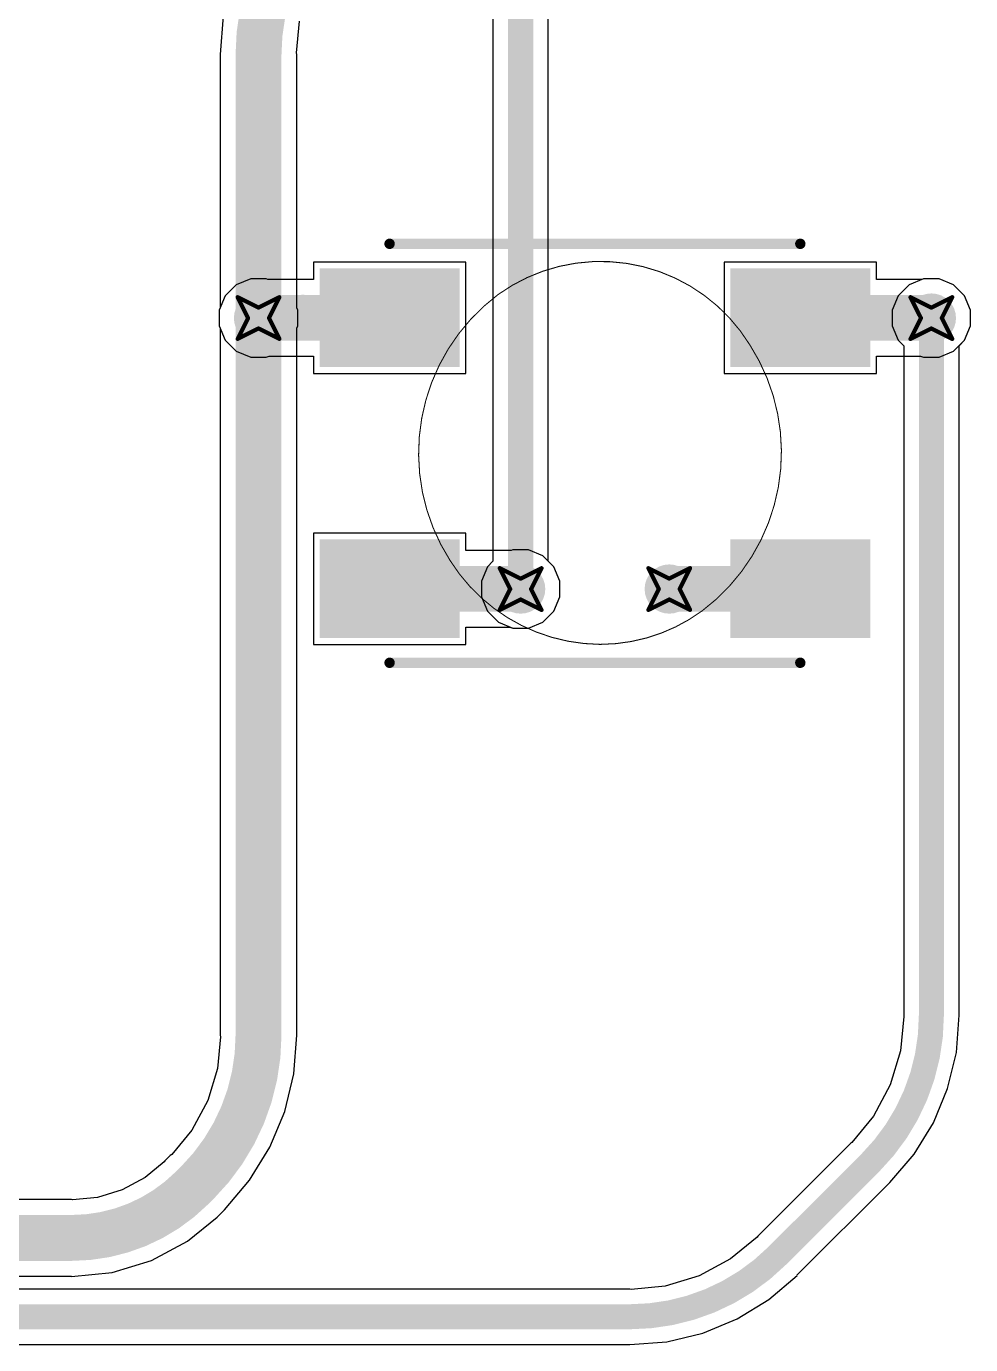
# Model space of a CAD drawing. Header units: inches. Extents: x -11 to 1110, y -7 to 455.
# Drawn here: x 371.95 to 383.44, y 187.37 to 203.43 of the extents above; entities that cross this region are included whole.
import ezdxf

# ---------------------------------------------------------------- set-up
doc = ezdxf.new("R2010")
doc.units = ezdxf.units.IN
for name, color, linetype in [('Bottom Layer', 5, 'Continuous'), ('Drill Drawing', 1, 'Continuous'), ('Mechanical 7', 56, 'Continuous'), ('Top Layer', 1, 'Continuous'), ('Top Overlay', 2, 'Continuous'), ('Top Paste', 8, 'Continuous'), ('Top Solder', 216, 'Continuous'), ('Via Holes', 16, 'Continuous')]:
    doc.layers.add(name, color=color, linetype=linetype)

msp = doc.modelspace()

# ---------------------------------------------------------------- hatches: boundary and pattern name
at = {"layer": 'Bottom Layer'}
h = msp.add_hatch(color=5, dxfattribs=at)
edge = h.paths.add_edge_path()
edge.add_arc((374.774, 199.875), 0.3, 0, 360)
h = msp.add_hatch(color=5, dxfattribs=at)
edge = h.paths.add_edge_path()
edge.add_arc((382.965, 199.875), 0.3, 0, 360)
h = msp.add_hatch(color=5, dxfattribs=at)
edge = h.paths.add_edge_path()
edge.add_arc((377.965, 196.575), 0.3, 0, 360)
h = msp.add_hatch(color=5, dxfattribs=at)
edge = h.paths.add_edge_path()
edge.add_arc((379.774, 196.575), 0.3, 0, 360)
at = {"layer": 'Top Layer'}
for points in [[(375.619, 200.378), (377.119, 200.378), (377.119, 199.378), (375.619, 199.378)], [(382.119, 199.378), (380.619, 199.378), (380.619, 200.378), (382.119, 200.378)], [(375.619, 197.078), (377.119, 197.078), (377.119, 196.078), (375.619, 196.078)], [(380.619, 197.078), (382.119, 197.078), (382.119, 196.078), (380.619, 196.078)]]:
    msp.add_hatch(color=1, dxfattribs=at).paths.add_polyline_path(points)
h = msp.add_hatch(color=1, dxfattribs=at)
edge = h.paths.add_edge_path()
edge.add_arc((374.774, 199.875), 0.3, 0, 360)
h = msp.add_hatch(color=1, dxfattribs=at)
edge = h.paths.add_edge_path()
edge.add_arc((382.965, 199.875), 0.3, 0, 360)
h = msp.add_hatch(color=1, dxfattribs=at)
edge = h.paths.add_edge_path()
edge.add_arc((377.965, 196.575), 0.3, 0, 360)
h = msp.add_hatch(color=1, dxfattribs=at)
edge = h.paths.add_edge_path()
edge.add_arc((379.774, 196.575), 0.3, 0, 360)
at = {"layer": 'Top Paste'}
for points in [[(375.619, 200.378), (377.119, 200.378), (377.119, 199.378), (375.619, 199.378)], [(382.119, 199.378), (380.619, 199.378), (380.619, 200.378), (382.119, 200.378)], [(375.619, 197.078), (377.119, 197.078), (377.119, 196.078), (375.619, 196.078)], [(380.619, 197.078), (382.119, 197.078), (382.119, 196.078), (380.619, 196.078)]]:
    msp.add_hatch(color=8, dxfattribs=at).paths.add_polyline_path(points)
at = {"layer": 'Top Solder'}
for points in [[(375.518, 200.48), (377.221, 200.48), (377.221, 199.277), (375.518, 199.277)], [(382.221, 199.277), (380.518, 199.277), (380.518, 200.48), (382.221, 200.48)], [(375.518, 197.18), (377.221, 197.18), (377.221, 195.977), (375.518, 195.977)], [(380.518, 197.18), (382.221, 197.18), (382.221, 195.977), (380.518, 195.977)]]:
    msp.add_hatch(color=216, dxfattribs=at).paths.add_polyline_path(points)
at = {"layer": 'Via Holes'}
h = msp.add_hatch(color=7, dxfattribs=at)
edge = h.paths.add_edge_path()
edge.add_arc((374.774, 199.875), 0.15, 0, 360)
h = msp.add_hatch(color=7, dxfattribs=at)
edge = h.paths.add_edge_path()
edge.add_arc((382.965, 199.875), 0.15, 0, 360)
h = msp.add_hatch(color=7, dxfattribs=at)
edge = h.paths.add_edge_path()
edge.add_arc((377.965, 196.575), 0.15, 0, 360)
h = msp.add_hatch(color=7, dxfattribs=at)
edge = h.paths.add_edge_path()
edge.add_arc((379.774, 196.575), 0.15, 0, 360)

# ---------------------------------------------------------------- linework, layer by layer
at = {"layer": 'Bottom Layer'}
for p, q in [((377.628, 204.142), (377.628, 196.914)), ((378.302, 196.914), (378.302, 204.142)), ((374.344, 203.555), (374.307, 203.084)), ((375.236, 203.106), (375.274, 203.49)), ((374.307, 203.084), (374.308, 203.084)), ((374.308, 203.084), (374.308, 199.998)), ((375.24, 203.084), (375.236, 203.106)), ((375.24, 199.998), (375.24, 203.084)), ((382.87, 200.353), (382.694, 200.28)), ((383.06, 200.353), (382.87, 200.353)), ((383.236, 200.28), (383.06, 200.353)), ((382.694, 200.28), (382.56, 200.145)), ((383.37, 200.145), (383.236, 200.28)), ((382.56, 200.145), (382.487, 199.97)), ((383.443, 199.97), (383.37, 200.145)), ((374.308, 199.998), (374.296, 199.97)), ((374.296, 199.97), (374.296, 199.78)), ((375.252, 199.97), (375.24, 199.998)), ((375.252, 199.78), (375.252, 199.97)), ((382.487, 199.97), (382.487, 199.78)), ((383.443, 199.78), (383.443, 199.97)), ((374.296, 199.78), (374.308, 199.752)), ((374.308, 199.752), (374.308, 191.142)), ((375.24, 199.752), (375.252, 199.78)), ((375.24, 191.142), (375.24, 199.752)), ((382.487, 199.78), (382.56, 199.604)), ((383.37, 199.604), (383.443, 199.78)), ((382.56, 199.604), (382.628, 199.536)), ((383.302, 199.536), (383.37, 199.604)), ((382.628, 199.536), (382.628, 191.384)), ((383.302, 191.384), (383.302, 199.536)), ((377.56, 196.845), (377.487, 196.67)), ((377.628, 196.914), (377.56, 196.845)), ((378.37, 196.845), (378.302, 196.914)), ((378.443, 196.67), (378.37, 196.845)), ((377.487, 196.67), (377.487, 196.48)), ((378.443, 196.48), (378.443, 196.67)), ((377.487, 196.48), (377.56, 196.304)), ((378.37, 196.304), (378.443, 196.48)), ((377.56, 196.304), (377.694, 196.17)), ((378.236, 196.17), (378.37, 196.304)), ((377.694, 196.17), (377.87, 196.097)), ((377.87, 196.097), (378.06, 196.097)), ((378.06, 196.097), (378.236, 196.17)), ((382.631, 191.369), (382.59, 190.953)), ((382.628, 191.384), (382.631, 191.369)), ((383.269, 190.933), (383.304, 191.384)), ((383.304, 191.384), (383.302, 191.384)), ((374.312, 191.121), (374.274, 190.737)), ((374.308, 191.142), (374.312, 191.121)), ((375.203, 190.672), (375.24, 191.142)), ((375.24, 191.142), (375.24, 191.142)), ((382.59, 190.953), (382.465, 190.539)), ((383.163, 190.494), (383.269, 190.933)), ((374.274, 190.737), (374.156, 190.346)), ((375.093, 190.213), (375.203, 190.672)), ((382.465, 190.539), (382.261, 190.157)), ((382.99, 190.076), (383.163, 190.494)), ((374.156, 190.346), (373.963, 189.987)), ((374.913, 189.778), (375.093, 190.213)), ((382.261, 190.157), (381.996, 189.834)), ((382.754, 189.691), (382.99, 190.076)), ((373.963, 189.987), (373.718, 189.688)), ((374.666, 189.375), (374.913, 189.778)), ((381.983, 189.826), (380.852, 188.695)), ((381.996, 189.834), (381.983, 189.826)), ((373.627, 189.599), (373.393, 189.407)), ((373.635, 189.61), (373.627, 189.599)), ((373.7, 189.676), (373.635, 189.61)), ((373.718, 189.688), (373.7, 189.676)), ((382.461, 189.348), (382.754, 189.691)), ((373.393, 189.407), (373.115, 189.258)), ((374.36, 189.017), (374.666, 189.375)), ((381.328, 188.218), (382.459, 189.349)), ((382.459, 189.349), (382.461, 189.348)), ((372.498, 189.14), (361.397, 189.14)), ((372.511, 189.137), (372.498, 189.14)), ((372.812, 189.167), (372.511, 189.137)), ((373.115, 189.258), (372.812, 189.167)), ((374.296, 188.949), (374.359, 189.016)), ((374.359, 189.016), (374.36, 189.017)), ((374.36, 189.017), (374.36, 189.017)), ((373.911, 188.633), (374.27, 188.927)), ((374.27, 188.927), (374.296, 188.949)), ((374.296, 188.949), (374.296, 188.949)), ((373.471, 188.398), (373.911, 188.633)), ((380.844, 188.682), (380.521, 188.417)), ((380.852, 188.695), (380.844, 188.682)), ((372.994, 188.253), (373.471, 188.398)), ((380.521, 188.417), (380.139, 188.213)), ((361.054, 188.207), (372.498, 188.207)), ((372.498, 188.204), (372.994, 188.253)), ((372.498, 188.207), (372.498, 188.204)), ((380.139, 188.213), (379.725, 188.087)), ((380.986, 187.923), (381.33, 188.217)), ((381.33, 188.217), (381.328, 188.218)), ((379.294, 188.049), (367.513, 188.049)), ((379.309, 188.046), (379.294, 188.049)), ((379.725, 188.087), (379.309, 188.046)), ((380.601, 187.687), (380.986, 187.923)), ((380.184, 187.514), (380.601, 187.687)), ((379.744, 187.409), (380.184, 187.514)), ((367.513, 187.376), (379.294, 187.376)), ((379.294, 187.374), (379.744, 187.409)), ((379.294, 187.376), (379.294, 187.374))]:
    msp.add_line(p, q, dxfattribs=at)
for points in [[(374.774, 203.084, 0.559, 0.559, -0.198912), (375.518, 204.881, 0.559, 0.559, 0)], [(377.965, 196.575, 0.305, 0.305, 0), (377.965, 204.142, 0.305, 0.305, 0)], [(374.774, 199.875, 0.559, 0.559, 0), (374.774, 203.084, 0.559, 0.559, 0)], [(374.774, 191.142, 0.559, 0.559, 0), (374.774, 199.875, 0.559, 0.559, 0)], [(382.965, 191.384, 0.305, 0.305, 0), (382.965, 199.875, 0.305, 0.305, 0)], [(382.965, 191.384, 0.305, 0.305, -0.198912), (382.221, 189.587, 0.305, 0.305, 0)], [(374.774, 191.142, 0.559, 0.559, -0.198912), (374.03, 189.346, 0.559, 0.559, 0)], [(373.964, 189.281, 0.559, 0.559, 0), (374.03, 189.346, 0.559, 0.559, 0)], [(381.09, 188.457, 0.305, 0.305, 0), (382.221, 189.587, 0.305, 0.305, 0)], [(373.964, 189.281, 0.559, 0.559, -0.198912), (372.498, 188.673, 0.559, 0.559, 0)], [(360.931, 188.673, 0.559, 0.559, 0), (372.498, 188.673, 0.559, 0.559, 0)], [(381.09, 188.457, 0.305, 0.305, -0.198912), (379.294, 187.713, 0.305, 0.305, 0)], [(367.513, 187.713, 0.305, 0.305, 0), (379.294, 187.713, 0.305, 0.305, 0)]]:
    msp.add_lwpolyline(points, format="xyseb", dxfattribs=at)
for points in [[(374.634, 203.084, 0.279, 0.279, 1), (374.913, 203.084, 0.279, 0.279, 1)], [(374.634, 203.084, 0.279, 0.279, 1), (374.913, 203.084, 0.279, 0.279, 1)], [(374.634, 199.875, 0.279, 0.279, 1), (374.913, 199.875, 0.279, 0.279, 1)], [(374.634, 199.875, 0.279, 0.279, 1), (374.913, 199.875, 0.279, 0.279, 1)], [(382.889, 199.875, 0.152, 0.152, 1), (383.041, 199.875, 0.152, 0.152, 1)], [(377.889, 196.575, 0.152, 0.152, 1), (378.041, 196.575, 0.152, 0.152, 1)], [(382.889, 191.384, 0.152, 0.152, 1), (383.041, 191.384, 0.152, 0.152, 1)], [(382.889, 191.384, 0.152, 0.152, 1), (383.041, 191.384, 0.152, 0.152, 1)], [(374.634, 191.142, 0.279, 0.279, 1), (374.913, 191.142, 0.279, 0.279, 1)], [(374.634, 191.142, 0.279, 0.279, 1), (374.913, 191.142, 0.279, 0.279, 1)], [(373.89, 189.346, 0.279, 0.279, 1), (374.17, 189.346, 0.279, 0.279, 1)], [(373.89, 189.346, 0.279, 0.279, 1), (374.17, 189.346, 0.279, 0.279, 1)], [(382.145, 189.587, 0.152, 0.152, 1), (382.297, 189.587, 0.152, 0.152, 1)], [(382.145, 189.587, 0.152, 0.152, 1), (382.297, 189.587, 0.152, 0.152, 1)], [(373.824, 189.281, 0.279, 0.279, 1), (374.104, 189.281, 0.279, 0.279, 1)], [(373.824, 189.281, 0.279, 0.279, 1), (374.104, 189.281, 0.279, 0.279, 1)], [(372.358, 188.673, 0.279, 0.279, 1), (372.638, 188.673, 0.279, 0.279, 1)], [(372.358, 188.673, 0.279, 0.279, 1), (372.638, 188.673, 0.279, 0.279, 1)], [(381.014, 188.457, 0.152, 0.152, 1), (381.166, 188.457, 0.152, 0.152, 1)], [(381.014, 188.457, 0.152, 0.152, 1), (381.166, 188.457, 0.152, 0.152, 1)], [(379.218, 187.713, 0.152, 0.152, 1), (379.37, 187.713, 0.152, 0.152, 1)], [(379.218, 187.713, 0.152, 0.152, 1), (379.37, 187.713, 0.152, 0.152, 1)]]:
    msp.add_lwpolyline(points, format="xyseb", close=True, dxfattribs=at)
at = {"layer": 'Drill Drawing'}
for points in [[(374.52, 200.129, 0.0508, 0.0508, 0), (374.774, 200.002, 0.0508, 0.0508, 0)], [(374.52, 200.129, 0.0508, 0.0508, 0), (374.647, 199.875, 0.0508, 0.0508, 0)], [(374.774, 200.002, 0.0508, 0.0508, 0), (375.028, 200.129, 0.0508, 0.0508, 0)], [(374.901, 199.875, 0.0508, 0.0508, 0), (375.028, 200.129, 0.0508, 0.0508, 0)], [(382.711, 200.129, 0.0508, 0.0508, 0), (382.965, 200.002, 0.0508, 0.0508, 0)], [(382.711, 200.129, 0.0508, 0.0508, 0), (382.838, 199.875, 0.0508, 0.0508, 0)], [(382.965, 200.002, 0.0508, 0.0508, 0), (383.219, 200.129, 0.0508, 0.0508, 0)], [(383.092, 199.875, 0.0508, 0.0508, 0), (383.219, 200.129, 0.0508, 0.0508, 0)], [(374.52, 199.621, 0.0508, 0.0508, 0), (374.647, 199.875, 0.0508, 0.0508, 0)], [(374.901, 199.875, 0.0508, 0.0508, 0), (375.028, 199.621, 0.0508, 0.0508, 0)], [(382.711, 199.621, 0.0508, 0.0508, 0), (382.838, 199.875, 0.0508, 0.0508, 0)], [(383.092, 199.875, 0.0508, 0.0508, 0), (383.219, 199.621, 0.0508, 0.0508, 0)], [(374.52, 199.621, 0.0508, 0.0508, 0), (374.774, 199.748, 0.0508, 0.0508, 0)], [(374.774, 199.748, 0.0508, 0.0508, 0), (375.028, 199.621, 0.0508, 0.0508, 0)], [(382.711, 199.621, 0.0508, 0.0508, 0), (382.965, 199.748, 0.0508, 0.0508, 0)], [(382.965, 199.748, 0.0508, 0.0508, 0), (383.219, 199.621, 0.0508, 0.0508, 0)], [(377.711, 196.829, 0.0508, 0.0508, 0), (377.965, 196.702, 0.0508, 0.0508, 0)], [(377.711, 196.829, 0.0508, 0.0508, 0), (377.838, 196.575, 0.0508, 0.0508, 0)], [(377.965, 196.702, 0.0508, 0.0508, 0), (378.219, 196.829, 0.0508, 0.0508, 0)], [(378.092, 196.575, 0.0508, 0.0508, 0), (378.219, 196.829, 0.0508, 0.0508, 0)], [(379.52, 196.829, 0.0508, 0.0508, 0), (379.774, 196.702, 0.0508, 0.0508, 0)], [(379.52, 196.829, 0.0508, 0.0508, 0), (379.647, 196.575, 0.0508, 0.0508, 0)], [(379.774, 196.702, 0.0508, 0.0508, 0), (380.028, 196.829, 0.0508, 0.0508, 0)], [(379.901, 196.575, 0.0508, 0.0508, 0), (380.028, 196.829, 0.0508, 0.0508, 0)], [(377.711, 196.321, 0.0508, 0.0508, 0), (377.838, 196.575, 0.0508, 0.0508, 0)], [(378.092, 196.575, 0.0508, 0.0508, 0), (378.219, 196.321, 0.0508, 0.0508, 0)], [(379.52, 196.321, 0.0508, 0.0508, 0), (379.647, 196.575, 0.0508, 0.0508, 0)], [(379.901, 196.575, 0.0508, 0.0508, 0), (380.028, 196.321, 0.0508, 0.0508, 0)], [(377.711, 196.321, 0.0508, 0.0508, 0), (377.965, 196.448, 0.0508, 0.0508, 0)], [(377.965, 196.448, 0.0508, 0.0508, 0), (378.219, 196.321, 0.0508, 0.0508, 0)], [(379.52, 196.321, 0.0508, 0.0508, 0), (379.774, 196.448, 0.0508, 0.0508, 0)], [(379.774, 196.448, 0.0508, 0.0508, 0), (380.028, 196.321, 0.0508, 0.0508, 0)]]:
    msp.add_lwpolyline(points, format="xyseb", dxfattribs=at)
for points in [[(374.507, 200.129, 0.0254, 0.0254, 1), (374.532, 200.129, 0.0254, 0.0254, 1)], [(374.507, 200.129, 0.0254, 0.0254, 1), (374.532, 200.129, 0.0254, 0.0254, 1)], [(374.761, 200.002, 0.0254, 0.0254, 1), (374.786, 200.002, 0.0254, 0.0254, 1)], [(374.761, 200.002, 0.0254, 0.0254, 1), (374.786, 200.002, 0.0254, 0.0254, 1)], [(375.015, 200.129, 0.0254, 0.0254, 1), (375.04, 200.129, 0.0254, 0.0254, 1)], [(375.015, 200.129, 0.0254, 0.0254, 1), (375.04, 200.129, 0.0254, 0.0254, 1)], [(382.698, 200.129, 0.0254, 0.0254, 1), (382.724, 200.129, 0.0254, 0.0254, 1)], [(382.698, 200.129, 0.0254, 0.0254, 1), (382.724, 200.129, 0.0254, 0.0254, 1)], [(382.952, 200.002, 0.0254, 0.0254, 1), (382.978, 200.002, 0.0254, 0.0254, 1)], [(382.952, 200.002, 0.0254, 0.0254, 1), (382.978, 200.002, 0.0254, 0.0254, 1)], [(383.206, 200.129, 0.0254, 0.0254, 1), (383.232, 200.129, 0.0254, 0.0254, 1)], [(383.206, 200.129, 0.0254, 0.0254, 1), (383.232, 200.129, 0.0254, 0.0254, 1)], [(374.634, 199.875, 0.0254, 0.0254, 1), (374.659, 199.875, 0.0254, 0.0254, 1)], [(374.634, 199.875, 0.0254, 0.0254, 1), (374.659, 199.875, 0.0254, 0.0254, 1)], [(374.888, 199.875, 0.0254, 0.0254, 1), (374.913, 199.875, 0.0254, 0.0254, 1)], [(374.888, 199.875, 0.0254, 0.0254, 1), (374.913, 199.875, 0.0254, 0.0254, 1)], [(382.825, 199.875, 0.0254, 0.0254, 1), (382.851, 199.875, 0.0254, 0.0254, 1)], [(382.825, 199.875, 0.0254, 0.0254, 1), (382.851, 199.875, 0.0254, 0.0254, 1)], [(383.079, 199.875, 0.0254, 0.0254, 1), (383.105, 199.875, 0.0254, 0.0254, 1)], [(383.079, 199.875, 0.0254, 0.0254, 1), (383.105, 199.875, 0.0254, 0.0254, 1)], [(374.761, 199.748, 0.0254, 0.0254, 1), (374.786, 199.748, 0.0254, 0.0254, 1)], [(374.761, 199.748, 0.0254, 0.0254, 1), (374.786, 199.748, 0.0254, 0.0254, 1)], [(382.952, 199.748, 0.0254, 0.0254, 1), (382.978, 199.748, 0.0254, 0.0254, 1)], [(382.952, 199.748, 0.0254, 0.0254, 1), (382.978, 199.748, 0.0254, 0.0254, 1)], [(374.507, 199.621, 0.0254, 0.0254, 1), (374.532, 199.621, 0.0254, 0.0254, 1)], [(374.507, 199.621, 0.0254, 0.0254, 1), (374.532, 199.621, 0.0254, 0.0254, 1)], [(375.015, 199.621, 0.0254, 0.0254, 1), (375.04, 199.621, 0.0254, 0.0254, 1)], [(375.015, 199.621, 0.0254, 0.0254, 1), (375.04, 199.621, 0.0254, 0.0254, 1)], [(382.698, 199.621, 0.0254, 0.0254, 1), (382.724, 199.621, 0.0254, 0.0254, 1)], [(382.698, 199.621, 0.0254, 0.0254, 1), (382.724, 199.621, 0.0254, 0.0254, 1)], [(383.206, 199.621, 0.0254, 0.0254, 1), (383.232, 199.621, 0.0254, 0.0254, 1)], [(383.206, 199.621, 0.0254, 0.0254, 1), (383.232, 199.621, 0.0254, 0.0254, 1)], [(377.698, 196.829, 0.0254, 0.0254, 1), (377.724, 196.829, 0.0254, 0.0254, 1)], [(377.698, 196.829, 0.0254, 0.0254, 1), (377.724, 196.829, 0.0254, 0.0254, 1)], [(378.206, 196.829, 0.0254, 0.0254, 1), (378.232, 196.829, 0.0254, 0.0254, 1)], [(378.206, 196.829, 0.0254, 0.0254, 1), (378.232, 196.829, 0.0254, 0.0254, 1)], [(379.507, 196.829, 0.0254, 0.0254, 1), (379.532, 196.829, 0.0254, 0.0254, 1)], [(379.507, 196.829, 0.0254, 0.0254, 1), (379.532, 196.829, 0.0254, 0.0254, 1)], [(380.015, 196.829, 0.0254, 0.0254, 1), (380.04, 196.829, 0.0254, 0.0254, 1)], [(380.015, 196.829, 0.0254, 0.0254, 1), (380.04, 196.829, 0.0254, 0.0254, 1)], [(377.952, 196.702, 0.0254, 0.0254, 1), (377.978, 196.702, 0.0254, 0.0254, 1)], [(377.952, 196.702, 0.0254, 0.0254, 1), (377.978, 196.702, 0.0254, 0.0254, 1)], [(379.761, 196.702, 0.0254, 0.0254, 1), (379.786, 196.702, 0.0254, 0.0254, 1)], [(379.761, 196.702, 0.0254, 0.0254, 1), (379.786, 196.702, 0.0254, 0.0254, 1)], [(377.825, 196.575, 0.0254, 0.0254, 1), (377.851, 196.575, 0.0254, 0.0254, 1)], [(377.825, 196.575, 0.0254, 0.0254, 1), (377.851, 196.575, 0.0254, 0.0254, 1)], [(378.079, 196.575, 0.0254, 0.0254, 1), (378.105, 196.575, 0.0254, 0.0254, 1)], [(378.079, 196.575, 0.0254, 0.0254, 1), (378.105, 196.575, 0.0254, 0.0254, 1)], [(379.634, 196.575, 0.0254, 0.0254, 1), (379.659, 196.575, 0.0254, 0.0254, 1)], [(379.634, 196.575, 0.0254, 0.0254, 1), (379.659, 196.575, 0.0254, 0.0254, 1)], [(379.888, 196.575, 0.0254, 0.0254, 1), (379.913, 196.575, 0.0254, 0.0254, 1)], [(379.888, 196.575, 0.0254, 0.0254, 1), (379.913, 196.575, 0.0254, 0.0254, 1)], [(377.698, 196.321, 0.0254, 0.0254, 1), (377.724, 196.321, 0.0254, 0.0254, 1)], [(377.698, 196.321, 0.0254, 0.0254, 1), (377.724, 196.321, 0.0254, 0.0254, 1)], [(377.952, 196.448, 0.0254, 0.0254, 1), (377.978, 196.448, 0.0254, 0.0254, 1)], [(377.952, 196.448, 0.0254, 0.0254, 1), (377.978, 196.448, 0.0254, 0.0254, 1)], [(378.206, 196.321, 0.0254, 0.0254, 1), (378.232, 196.321, 0.0254, 0.0254, 1)], [(378.206, 196.321, 0.0254, 0.0254, 1), (378.232, 196.321, 0.0254, 0.0254, 1)], [(379.507, 196.321, 0.0254, 0.0254, 1), (379.532, 196.321, 0.0254, 0.0254, 1)], [(379.507, 196.321, 0.0254, 0.0254, 1), (379.532, 196.321, 0.0254, 0.0254, 1)], [(379.761, 196.448, 0.0254, 0.0254, 1), (379.786, 196.448, 0.0254, 0.0254, 1)], [(379.761, 196.448, 0.0254, 0.0254, 1), (379.786, 196.448, 0.0254, 0.0254, 1)], [(380.015, 196.321, 0.0254, 0.0254, 1), (380.04, 196.321, 0.0254, 0.0254, 1)], [(380.015, 196.321, 0.0254, 0.0254, 1), (380.04, 196.321, 0.0254, 0.0254, 1)]]:
    msp.add_lwpolyline(points, format="xyseb", close=True, dxfattribs=at)
at = {"layer": 'Mechanical 7'}
for points in [[(377.69, 200.161, 0.0127, 0.0127, -0.436405), (380.756, 199.547, 0.0127, 0.0127, 0)], [(377.107, 196.921, 0.0127, 0.0127, -0.393604), (377.69, 200.161, 0.0127, 0.0127, 0)], [(380.756, 199.547, 0.0127, 0.0127, -0.393316), (380.173, 196.308, 0.0127, 0.0127, 0)], [(378.933, 195.901, 0.0127, 0.0127, -0.256047), (377.107, 196.921, 0.0127, 0.0127, 0)], [(380.173, 196.308, 0.0127, 0.0127, -0.158879), (378.933, 195.901, 0.0127, 0.0127, 0)]]:
    msp.add_lwpolyline(points, format="xyseb", dxfattribs=at)
for points in [[(377.687, 200.161, 0.00635, 0.00635, 1), (377.693, 200.161, 0.00635, 0.00635, 1)], [(377.687, 200.161, 0.00635, 0.00635, 1), (377.693, 200.161, 0.00635, 0.00635, 1)], [(380.753, 199.547, 0.00635, 0.00635, 1), (380.759, 199.547, 0.00635, 0.00635, 1)], [(380.753, 199.547, 0.00635, 0.00635, 1), (380.759, 199.547, 0.00635, 0.00635, 1)], [(377.104, 196.921, 0.00635, 0.00635, 1), (377.11, 196.921, 0.00635, 0.00635, 1)], [(377.104, 196.921, 0.00635, 0.00635, 1), (377.11, 196.921, 0.00635, 0.00635, 1)], [(380.17, 196.308, 0.00635, 0.00635, 1), (380.177, 196.308, 0.00635, 0.00635, 1)], [(380.17, 196.308, 0.00635, 0.00635, 1), (380.177, 196.308, 0.00635, 0.00635, 1)], [(378.93, 195.901, 0.00635, 0.00635, 1), (378.937, 195.901, 0.00635, 0.00635, 1)], [(378.93, 195.901, 0.00635, 0.00635, 1), (378.937, 195.901, 0.00635, 0.00635, 1)]]:
    msp.add_lwpolyline(points, format="xyseb", close=True, dxfattribs=at)
at = {"layer": 'Top Layer'}
for p, q in [((377.297, 200.556), (375.442, 200.556)), ((375.442, 200.556), (375.442, 200.344)), ((377.297, 199.2), (377.297, 200.556)), ((382.297, 200.556), (380.442, 200.556)), ((380.442, 200.556), (380.442, 199.2)), ((382.297, 200.344), (382.297, 200.556)), ((374.679, 200.353), (374.503, 200.28)), ((374.869, 200.353), (374.679, 200.353)), ((374.889, 200.344), (374.869, 200.353)), ((382.87, 200.353), (382.85, 200.344)), ((383.06, 200.353), (382.87, 200.353)), ((383.236, 200.28), (383.06, 200.353)), ((374.503, 200.28), (374.369, 200.145)), ((375.442, 200.344), (374.889, 200.344)), ((382.85, 200.344), (382.297, 200.344)), ((383.37, 200.145), (383.236, 200.28)), ((374.369, 200.145), (374.296, 199.97)), ((383.443, 199.97), (383.37, 200.145)), ((374.296, 199.97), (374.296, 199.78)), ((383.443, 199.78), (383.443, 199.97)), ((374.296, 199.78), (374.369, 199.604)), ((383.37, 199.604), (383.443, 199.78)), ((374.369, 199.604), (374.503, 199.47)), ((383.236, 199.47), (383.37, 199.604)), ((374.503, 199.47), (374.679, 199.397)), ((374.679, 199.397), (374.869, 199.397)), ((374.869, 199.397), (374.905, 199.412)), ((374.905, 199.412), (375.442, 199.412)), ((375.442, 199.412), (375.442, 199.2)), ((382.297, 199.2), (382.297, 199.412)), ((382.297, 199.412), (382.834, 199.412)), ((382.834, 199.412), (382.87, 199.397)), ((382.87, 199.397), (383.06, 199.397)), ((383.06, 199.397), (383.236, 199.47)), ((375.442, 199.2), (377.297, 199.2)), ((380.442, 199.2), (382.297, 199.2)), ((377.297, 197.256), (375.442, 197.256)), ((375.442, 197.256), (375.442, 195.9)), ((377.297, 197.044), (377.297, 197.256)), ((377.85, 197.044), (377.297, 197.044)), ((377.87, 197.053), (377.85, 197.044)), ((378.06, 197.053), (377.87, 197.053)), ((378.236, 196.98), (378.06, 197.053)), ((378.37, 196.845), (378.236, 196.98)), ((378.443, 196.67), (378.37, 196.845)), ((378.443, 196.48), (378.443, 196.67)), ((378.37, 196.304), (378.443, 196.48)), ((378.236, 196.17), (378.37, 196.304)), ((377.297, 195.9), (377.297, 196.112)), ((377.297, 196.112), (377.834, 196.112)), ((377.834, 196.112), (377.87, 196.097)), ((377.87, 196.097), (378.06, 196.097)), ((378.06, 196.097), (378.236, 196.17)), ((375.442, 195.9), (377.297, 195.9))]:
    msp.add_line(p, q, dxfattribs=at)
for points in [[(374.774, 199.878, 0.559, 0.559, 0), (376.369, 199.878, 0.559, 0.559, 0)], [(381.369, 199.878, 0.559, 0.559, 0), (382.965, 199.878, 0.559, 0.559, 0)], [(376.369, 196.578, 0.559, 0.559, 0), (377.965, 196.578, 0.559, 0.559, 0)], [(379.774, 196.578, 0.559, 0.559, 0), (381.369, 196.578, 0.559, 0.559, 0)]]:
    msp.add_lwpolyline(points, format="xyseb", dxfattribs=at)
for points in [[(374.634, 199.878, 0.279, 0.279, 1), (374.913, 199.878, 0.279, 0.279, 1)], [(376.23, 199.878, 0.279, 0.279, 1), (376.509, 199.878, 0.279, 0.279, 1)], [(381.23, 199.878, 0.279, 0.279, 1), (381.509, 199.878, 0.279, 0.279, 1)], [(382.825, 199.878, 0.279, 0.279, 1), (383.105, 199.878, 0.279, 0.279, 1)], [(376.23, 196.578, 0.279, 0.279, 1), (376.509, 196.578, 0.279, 0.279, 1)], [(377.825, 196.578, 0.279, 0.279, 1), (378.105, 196.578, 0.279, 0.279, 1)], [(379.634, 196.578, 0.279, 0.279, 1), (379.913, 196.578, 0.279, 0.279, 1)], [(381.23, 196.578, 0.279, 0.279, 1), (381.509, 196.578, 0.279, 0.279, 1)]]:
    msp.add_lwpolyline(points, format="xyseb", close=True, dxfattribs=at)
at = {"layer": 'Top Overlay'}
for points in [[(376.369, 200.779, 0.127, 0.127, 0), (381.369, 200.779, 0.127, 0.127, 0)], [(375.313, 200.032, 0.254, 0.254, 0), (375.44, 199.905, 0.254, 0.254, 0)], [(375.313, 199.778, 0.254, 0.254, 0), (375.313, 200.032, 0.254, 0.254, 0)], [(375.313, 199.778, 0.254, 0.254, 0), (375.44, 199.905, 0.254, 0.254, 0)], [(376.369, 195.677, 0.127, 0.127, 0), (381.369, 195.677, 0.127, 0.127, 0)]]:
    msp.add_lwpolyline(points, format="xyseb", dxfattribs=at)
for points in [[(376.338, 200.779, 0.0635, 0.0635, 1), (376.401, 200.779, 0.0635, 0.0635, 1)], [(381.338, 200.779, 0.0635, 0.0635, 1), (381.401, 200.779, 0.0635, 0.0635, 1)], [(375.25, 200.032, 0.127, 0.127, 1), (375.377, 200.032, 0.127, 0.127, 1)], [(375.25, 200.032, 0.127, 0.127, 1), (375.377, 200.032, 0.127, 0.127, 1)], [(375.377, 199.905, 0.127, 0.127, 1), (375.504, 199.905, 0.127, 0.127, 1)], [(375.377, 199.905, 0.127, 0.127, 1), (375.504, 199.905, 0.127, 0.127, 1)], [(375.25, 199.778, 0.127, 0.127, 1), (375.377, 199.778, 0.127, 0.127, 1)], [(375.25, 199.778, 0.127, 0.127, 1), (375.377, 199.778, 0.127, 0.127, 1)], [(376.338, 195.677, 0.0635, 0.0635, 1), (376.401, 195.677, 0.0635, 0.0635, 1)], [(381.338, 195.677, 0.0635, 0.0635, 1), (381.401, 195.677, 0.0635, 0.0635, 1)]]:
    msp.add_lwpolyline(points, format="xyseb", close=True, dxfattribs=at)

doc.saveas('drawing.dxf')
